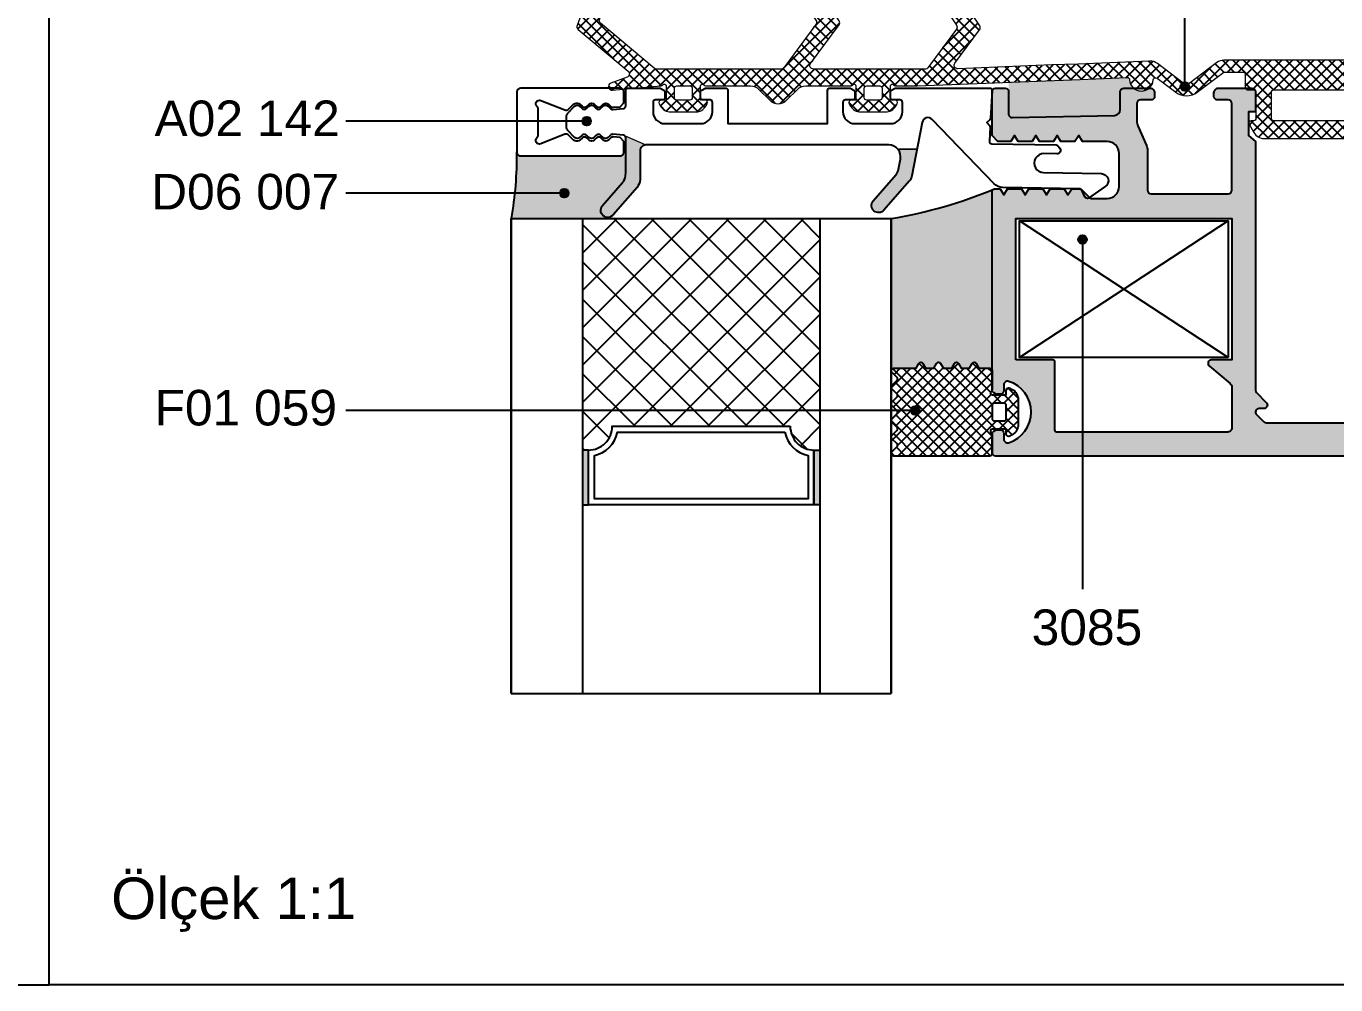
# Model space of a CAD drawing. Header units: millimetres. Extents: x -624 to 1947, y 11274 to 11571.
# Drawn here: x 1438.5 to 1548.8, y 11274.3 to 11355.1 of the extents above; entities that cross this region are included whole.
import ezdxf

# ---------------------------------------------------------------- set-up
doc = ezdxf.new("R2010")
doc.units = ezdxf.units.MM
for name, color, linetype in [('AKSESUAR', 7, 'Continuous'), ('aksesuar_k', 7, 'Continuous'), ('Antet', 7, 'Continuous'), ('Layer1', 7, 'Continuous'), ('yazı_numara_k', 11, 'Continuous')]:
    doc.layers.add(name, color=color, linetype=linetype)
doc.layers.add('AM_8', color=1, linetype='Continuous', lineweight=15)
doc.styles.get("Standard").update_dxf_attribs({"font": 'arial.ttf'})

# ---------------------------------------------------------------- blocks, each defined once
blk = doc.blocks.new('72 UC 18')
at = {"layer": 'AKSESUAR', "linetype": 'ByBlock'}
h = blk.add_hatch(color=30, dxfattribs=at)
h.paths.add_polyline_path([(1756.56, 11479.11), (1764.36, 11479.11, 0.198912), (1764.57, 11479.2), (1765.17, 11479.8, 0.668179), (1764.96, 11480.31), (1764.56, 11480.31, -0.668179), (1764.35, 11480.83), (1765.17, 11481.65, 0.198912), (1765.26, 11481.86), (1765.26, 11502.81), (1765.86, 11503.31), (1765.86, 11505.31), (1765.26, 11505.31), (1765.26, 11507.01, -0.414214), (1765.56, 11507.31), (1767.26, 11507.31, -0.414214), (1767.56, 11507.01), (1767.56, 11476.31), (1587.86, 11476.31, -0.414214), (1587.56, 11476.61), (1587.56, 11478.14, -0.267949), (1587.71, 11478.4), (1587.86, 11478.49, -0.131652), (1587.96, 11478.51), (1588.26, 11478.51, -0.414214), (1588.56, 11478.21), (1588.56, 11477.72, 0.50381), (1588.95, 11477.43, 0.740532), (1588.95, 11482.6, 0.50381), (1588.56, 11482.31), (1588.56, 11481.81, -0.414214), (1588.26, 11481.51), (1587.99, 11481.51, -0.131652), (1587.84, 11481.56), (1587.71, 11481.63, -0.267949), (1587.56, 11481.89), (1587.56, 11498.61, -0.414214), (1587.76, 11498.81), (1588.25, 11498.81), (1588.56, 11498.31), (1588.87, 11498.81), (1590.05, 11498.81), (1590.36, 11498.31), (1590.67, 11498.81), (1591.85, 11498.81), (1592.16, 11498.31), (1592.47, 11498.81), (1593.65, 11498.81), (1593.96, 11498.31), (1594.27, 11498.81), (1594.96, 11498.81, -0.198912), (1595.1, 11498.76), (1595.79, 11498.07, 0.198912), (1595.93, 11498.01), (1597.26, 11498.01, 0.414214), (1598.26, 11499.01), (1598.26, 11501.81, 0.414214), (1597.26, 11502.81), (1595.17, 11502.81), (1594.86, 11503.31), (1594.55, 11502.81), (1593.37, 11502.81), (1593.06, 11503.31), (1592.75, 11502.81), (1591.57, 11502.81), (1591.26, 11503.31), (1590.95, 11502.81), (1589.77, 11502.81), (1589.46, 11503.31), (1589.15, 11502.81), (1588.06, 11502.81), (1587.56, 11503.31), (1587.56, 11507.01, -0.414214), (1587.86, 11507.31), (1588.66, 11507.31, -0.414214), (1588.96, 11507.01), (1588.96, 11505.12, 0.420875), (1589.27, 11504.82), (1597.87, 11505.01, 0.407584), (1598.36, 11505.51), (1598.36, 11507.01, -0.414214), (1598.66, 11507.31), (1600.9, 11507.31, -0.267949), (1601.16, 11507.16), (1601.22, 11507.06, -0.131652), (1601.26, 11506.91), (1601.26, 11506.61, -0.414214), (1600.96, 11506.31), (1600.06, 11506.31, 0.414214), (1599.76, 11506.01), (1599.76, 11504.53, 0.104964), (1599.85, 11504.12), (1600.58, 11502.48, -0.104964), (1600.66, 11502.08), (1600.66, 11498.71, 0.414214), (1600.96, 11498.41), (1607.46, 11498.41, 0.414214), (1607.76, 11498.71), (1607.76, 11506.01, 0.414214), (1607.46, 11506.31), (1606.56, 11506.31, -0.414214), (1606.26, 11506.61), (1606.26, 11506.91, -0.131652), (1606.3, 11507.06), (1606.36, 11507.16, -0.267949), (1606.62, 11507.31), (1609.46, 11507.31, -0.414214), (1609.76, 11507.01), (1609.76, 11505.31), (1609.16, 11505.31), (1609.16, 11503.31), (1609.76, 11502.81), (1609.76, 11481.86, 0.198912), (1609.85, 11481.65), (1610.67, 11480.83, -0.668179), (1610.46, 11480.31), (1610.06, 11480.31, 0.668179), (1609.85, 11479.8), (1610.45, 11479.2, 0.198912), (1610.66, 11479.11), (1618.46, 11479.11, 0.198912), (1618.67, 11479.2), (1619.27, 11479.8, 0.668179), (1619.06, 11480.31), (1618.66, 11480.31, -0.668179), (1618.45, 11480.83), (1619.27, 11481.65, 0.198912), (1619.36, 11481.86), (1619.36, 11502.81), (1619.96, 11503.31), (1619.96, 11505.31), (1619.36, 11505.31), (1619.36, 11507.01, -0.414214), (1619.66, 11507.31), (1621.36, 11507.31, -0.414214), (1621.66, 11507.01), (1621.66, 11505.31), (1621.06, 11505.31), (1621.06, 11503.31), (1621.66, 11502.81), (1621.66, 11481.86, 0.198912), (1621.75, 11481.65), (1622.57, 11480.83, -0.668179), (1622.36, 11480.31), (1621.96, 11480.31, 0.668179), (1621.75, 11479.8), (1622.35, 11479.2, 0.198912), (1622.56, 11479.11), (1630.36, 11479.11, 0.198912), (1630.57, 11479.2), (1631.17, 11479.8, 0.668179), (1630.96, 11480.31), (1630.56, 11480.31, -0.668179), (1630.35, 11480.83), (1631.17, 11481.65, 0.198912), (1631.26, 11481.86), (1631.26, 11502.81), (1631.86, 11503.31), (1631.86, 11505.31), (1631.26, 11505.31), (1631.26, 11507.01, -0.414214), (1631.56, 11507.31), (1633.26, 11507.31, -0.414214), (1633.56, 11507.01), (1633.56, 11492.81), (1753.66, 11492.81), (1753.66, 11507.01, -0.414214), (1753.96, 11507.31), (1755.36, 11507.31, -0.414214), (1755.66, 11507.01), (1755.66, 11505.31), (1755.06, 11505.31), (1755.06, 11503.31), (1755.66, 11502.81), (1755.66, 11481.86, 0.198912), (1755.75, 11481.65), (1756.57, 11480.83, -0.668179), (1756.36, 11480.31), (1755.96, 11480.31, 0.668179), (1755.75, 11479.8), (1756.35, 11479.2, 0.198912)])
h.paths.add_polyline_path([(1589.56, 11484.41), (1589.56, 11496.31), (1607.76, 11496.31), (1607.76, 11484.41), (1606.06, 11484.41, 0.700208), (1605.87, 11483.88), (1607.62, 11482.41, -0.221695), (1607.76, 11482.11), (1607.76, 11478.71, -0.414214), (1607.36, 11478.31), (1593.06, 11478.31, -0.414214), (1592.86, 11478.51), (1592.86, 11484.21, 0.414214), (1592.66, 11484.41)], flags=16)
h.paths.add_polyline_path([(1633.26, 11478.31), (1633.26, 11490.81), (1753.66, 11490.81), (1753.66, 11478.31)], flags=16)
at = {"layer": 'Layer1', "color": 0, "ltscale": 10}
blk.add_lwpolyline([(1767.56, 11476.31), (1587.86, 11476.31, -0.414214), (1587.56, 11476.61), (1587.56, 11478.14, -0.267949), (1587.71, 11478.4), (1587.86, 11478.49, -0.131652), (1587.96, 11478.51), (1588.26, 11478.51, -0.414214), (1588.56, 11478.21), (1588.56, 11477.72, 0.50381), (1588.95, 11477.43, 0.740532), (1588.95, 11482.6, 0.50381), (1588.56, 11482.31), (1588.56, 11481.81, -0.414214), (1588.26, 11481.51), (1587.99, 11481.51, -0.131652), (1587.84, 11481.56), (1587.71, 11481.63, -0.267949), (1587.56, 11481.89), (1587.56, 11498.61, -0.414214), (1587.76, 11498.81), (1588.25, 11498.81), (1588.56, 11498.31), (1588.87, 11498.81), (1590.05, 11498.81), (1590.36, 11498.31), (1590.67, 11498.81), (1591.85, 11498.81), (1592.16, 11498.31), (1592.47, 11498.81), (1593.65, 11498.81), (1593.96, 11498.31), (1594.27, 11498.81), (1594.96, 11498.81, -0.198912), (1595.1, 11498.76), (1595.79, 11498.07, 0.198912), (1595.93, 11498.01), (1597.26, 11498.01, 0.414214), (1598.26, 11499.01), (1598.26, 11501.81, 0.414214), (1597.26, 11502.81), (1595.17, 11502.81), (1594.86, 11503.31), (1594.55, 11502.81), (1593.37, 11502.81), (1593.06, 11503.31), (1592.75, 11502.81), (1591.57, 11502.81), (1591.26, 11503.31), (1590.95, 11502.81), (1589.77, 11502.81), (1589.46, 11503.31), (1589.15, 11502.81), (1588.06, 11502.81), (1587.56, 11503.31), (1587.56, 11507.01, -0.414214), (1587.86, 11507.31), (1588.66, 11507.31, -0.414214), (1588.96, 11507.01), (1588.96, 11505.12, 0.420875), (1589.27, 11504.82), (1597.87, 11505.01, 0.407584), (1598.36, 11505.51), (1598.36, 11507.01, -0.414214), (1598.66, 11507.31), (1600.9, 11507.31, -0.267949), (1601.16, 11507.16), (1601.22, 11507.06, -0.131652), (1601.26, 11506.91), (1601.26, 11506.61, -0.414214), (1600.96, 11506.31), (1600.06, 11506.31, 0.414214), (1599.76, 11506.01), (1599.76, 11504.53, 0.104964), (1599.85, 11504.12), (1600.58, 11502.48, -0.104964), (1600.66, 11502.08), (1600.66, 11498.71, 0.414214), (1600.96, 11498.41), (1607.46, 11498.41, 0.414214), (1607.76, 11498.71), (1607.76, 11506.01, 0.414214), (1607.46, 11506.31), (1606.56, 11506.31, -0.414214), (1606.26, 11506.61), (1606.26, 11506.91, -0.131652), (1606.3, 11507.06), (1606.36, 11507.16, -0.267949), (1606.62, 11507.31), (1609.46, 11507.31, -0.414214), (1609.76, 11507.01), (1609.76, 11505.31), (1609.16, 11505.31), (1609.16, 11503.31), (1609.76, 11502.81), (1609.76, 11481.86, 0.198912), (1609.85, 11481.65), (1610.67, 11480.83, -0.668179), (1610.46, 11480.31), (1610.06, 11480.31, 0.668179), (1609.85, 11479.8), (1610.45, 11479.2, 0.198912), (1610.66, 11479.11), (1618.46, 11479.11, 0.198912)], format="xyb", dxfattribs=at)
blk.add_lwpolyline([(1589.56, 11484.41), (1589.56, 11496.31), (1607.76, 11496.31), (1607.76, 11484.41), (1606.06, 11484.41, 0.700208), (1605.87, 11483.88), (1607.62, 11482.41, -0.221695), (1607.76, 11482.11), (1607.76, 11478.71, -0.414214), (1607.36, 11478.31), (1593.06, 11478.31, -0.414214), (1592.86, 11478.51), (1592.86, 11484.21, 0.414214), (1592.66, 11484.41)], format="xyb", close=True, dxfattribs=at)
blk = doc.blocks.new('A02142')
at = {"layer": 'AM_8'}
h = blk.add_hatch(color=1, dxfattribs=at)
edge = h.paths.add_edge_path()
edge.add_line((1514.41, 11143.39), (1516.16, 11142.63))
edge.add_arc((1516.31, 11142.77), 0.2, 180, 222.5, ccw=False)
edge.add_line((1516.11, 11142.77), (1516.11, 11145.68))
edge.add_arc((1516.31, 11145.68), 0.2, 174, 180, ccw=False)
edge.add_line((1516.11, 11145.7), (1516.14, 11145.99))
edge.add_arc((1517.14, 11145.89), 1, 139, 174, ccw=False)
edge.add_line((1516.38, 11146.55), (1518.08, 11148.5))
edge.add_arc((1517.63, 11148.89), 0.6, 319, 499)
edge.add_line((1517.17, 11149.28), (1515.16, 11146.96))
edge.add_arc((1515.91, 11146.31), 1, 139, 180)
edge.add_line((1514.91, 11146.31), (1514.91, 11143.89))
edge.add_arc((1514.41, 11143.89), 0.5, 270, 360, ccw=False)
h = blk.add_hatch(color=1, dxfattribs=at)
edge = h.paths.add_edge_path()
edge.add_arc((1493.95, 11144.39), 1, 169, 221.8178, ccw=False)
edge.add_line((1492.97, 11144.58), (1493.13, 11145.44))
edge.add_arc((1494.11, 11145.25), 1, 139, 169, ccw=False)
edge.add_line((1493.36, 11145.9), (1495.27, 11148.1))
edge.add_arc((1494.81, 11148.49), 0.6, 319, 499)
edge.add_line((1494.36, 11148.88), (1492.24, 11146.45))
edge.add_arc((1493, 11145.79), 1, 139, 169)
edge.add_line((1492.02, 11145.98), (1491.58, 11143.74))
edge.add_line((1491.58, 11143.74), (1493.2, 11143.72))
at = {"color": 1}
blk.add_line((1493.2, 11143.72), (1491.58, 11143.74), dxfattribs=at)
blk.add_lwpolyline([(1516.38, 11146.55, 0.153915), (1516.14, 11145.99), (1516.11, 11145.7, 0.026186), (1516.11, 11145.68), (1516.11, 11142.77, 0.388879), (1516.29, 11142.57), (1517.19, 11142.49, 0.221695), (1517.42, 11142.58), (1517.6, 11142.75, -0.414214), (1518.02, 11142.75), (1518.2, 11142.58, 0.414214), (1518.62, 11142.58), (1518.8, 11142.75, -0.414214), (1519.22, 11142.75), (1519.4, 11142.58, 0.414214), (1519.82, 11142.58), (1520, 11142.75, -0.414214), (1520.42, 11142.75), (1521.02, 11142.15, -0.198912), (1521.11, 11141.94), (1521.11, 11140.94, -0.198912), (1521.02, 11140.73), (1520.42, 11140.13, -0.414214), (1520, 11140.13), (1519.82, 11140.3, 0.414214), (1519.4, 11140.3), (1519.22, 11140.13, -0.414214), (1518.8, 11140.13), (1518.62, 11140.3, 0.414214), (1518.2, 11140.3), (1518.02, 11140.13, -0.414214), (1517.6, 11140.13), (1517.42, 11140.3, 0.221695), (1517.19, 11140.39), (1516.29, 11140.31, 0.388879), (1516.11, 11140.11), (1516.11, 11138.79, -0.414214), (1515.91, 11138.59), (1513.26, 11138.59, -0.131652), (1513.16, 11138.62), (1512.91, 11138.76, -0.267949), (1512.81, 11138.93), (1512.81, 11139.39, -0.414214), (1513.01, 11139.59), (1513.61, 11139.59, 0.414214), (1513.81, 11139.79), (1513.81, 11140.59, 0.414214), (1512.81, 11141.59), (1509.81, 11141.59, 0.414214), (1508.81, 11140.59), (1508.81, 11139.79, 0.414214), (1509.01, 11139.59), (1509.61, 11139.59, -0.414214), (1509.81, 11139.39), (1509.81, 11138.93, -0.267949), (1509.71, 11138.76), (1509.46, 11138.62, -0.131652), (1509.36, 11138.59), (1507.71, 11138.59, -0.414214), (1507.51, 11138.79), (1507.51, 11141.59), (1499.11, 11141.59), (1499.11, 11138.79, -0.414214), (1498.91, 11138.59), (1497.26, 11138.59, -0.131652), (1497.16, 11138.62), (1496.91, 11138.76, -0.267949), (1496.81, 11138.93), (1496.81, 11139.39, -0.414214), (1497.01, 11139.59), (1497.61, 11139.59, 0.414214), (1497.81, 11139.79), (1497.81, 11140.59, 0.414214), (1496.81, 11141.59), (1493.81, 11141.59, 0.414214), (1492.81, 11140.59), (1492.81, 11139.79, 0.414214), (1493.01, 11139.59), (1493.61, 11139.59, -0.414214), (1493.81, 11139.39), (1493.81, 11138.93, -0.267949), (1493.71, 11138.76), (1493.46, 11138.62, -0.131652), (1493.36, 11138.59), (1485.45, 11138.59, -0.429634), (1485.25, 11138.8), (1485.37, 11141.12, -0.198912), (1485.44, 11141.26), (1485.69, 11141.49), (1485.47, 11141.74, -0.198912), (1485.41, 11141.89), (1485.48, 11143.08, 0.424475), (1485.28, 11143.29), (1479.85, 11143.38, -0.221695), (1479.7, 11143.46), (1479.55, 11143.65, -0.63707), (1479.79, 11144.14), (1480.89, 11144.12, 1), (1480.91, 11145.72), (1476.04, 11145.8, -0.73323), (1475.72, 11146.9), (1477.14, 11147.86, -0.466308), (1477.43, 11147.77), (1477.69, 11147.19, 0.291473), (1477.87, 11147.07), (1484.37, 11146.96, -0.198912), (1485.07, 11146.65), (1490.29, 11141.24, 0.606815), (1491.14, 11141.49), (1492.02, 11145.98, -0.131652), (1492.24, 11146.45), (1494.36, 11148.88, -1), (1495.27, 11148.1), (1493.36, 11145.9, 0.131652), (1493.13, 11145.44), (1492.97, 11144.58, 0.471631), (1493.95, 11143.39), (1514.41, 11143.39, 0.414214), (1514.91, 11143.89), (1514.91, 11146.31, -0.180829), (1515.16, 11146.96), (1517.17, 11149.28, -1), (1518.08, 11148.5)], format="xyb", close=True, dxfattribs=at)
at = {"layer": 'AM_8', "color": 1}
blk.add_line((1516.16, 11142.63), (1514.41, 11143.39), dxfattribs=at)
blk = doc.blocks.new('F06 032')
h = blk.add_hatch()
h.set_pattern_fill('ANSI37', color=11, scale=0.2)
h.set_pattern_definition([(45, (-592.8155, -32.7858), (-0.449012806, 0.449012806), []), (135, (-592.8155, -32.7858), (-0.449012806, -0.449012806), [])])
h.paths.add_polyline_path([(1153.67, 11033.98), (1155.75, 11036.79, 0.315299), (1155.76, 11037.13), (1152.75, 11041.66, -0.366021), (1153.68, 11052.47, 0.972978), (1153.25, 11053.38, 0.251934), (1149.42, 11044.11, -0.130202), (1149.38, 11043.6, -0.598621), (1148.21, 11042.27), (1145.29, 11042.95), (1137.61, 11044.72, -0.273377), (1137.24, 11045.07, -0.367756), (1141.08, 11053.47, 0.972978), (1140.64, 11054.37, 0.35761), (1135.27, 11044.94, -0.130202), (1135.22, 11044.43), (1127.13, 11042.56), (1127.13, 11042.56, -0.304003), (1126.09, 11042.95, -0.389372), (1129.76, 11051.87, 0.972978), (1129.33, 11052.77, 0.35761), (1123.95, 11043.33, -0.130202), (1123.9, 11042.82), (1122.55, 11039.1), (1121.84, 11037.15, 0.315299), (1121.93, 11036.82), (1126.14, 11033.29, -0.57735), (1126.05, 11032.78), (1124.68, 11032.28, 0.876976), (1124.81, 11031.7), (1128.89, 11032.06), (1128.9, 11032.06, 0.245393), (1129.06, 11032.14, -0.734238), (1129.34, 11032.06), (1129.34, 11030.86), (1128.94, 11030.86, 0.57735), (1128.76, 11030.56), (1128.8, 11030.5), (1128.88, 11030.36, 0.267949), (1129.74, 11029.86), (1131.83, 11029.86, 0.267949), (1132.69, 11030.36), (1132.81, 11030.56, 0.57735), (1132.64, 11030.86), (1132.24, 11030.86), (1132.24, 11032.06, -0.734238), (1132.51, 11032.14, 0.245393), (1132.67, 11032.06), (1136.46, 11032.06, -0.198912), (1137.16, 11031.76), (1137.9, 11031.03), (1138.08, 11030.85, 0.414214), (1139.49, 11030.85), (1140.41, 11031.76, -0.198913), (1141.11, 11032.06), (1144.9, 11032.06, 0.245393), (1145.06, 11032.14, -0.734238), (1145.34, 11032.06), (1145.34, 11030.86), (1144.94, 11030.86, 0.57735), (1144.76, 11030.56), (1144.88, 11030.36, 0.267949), (1145.74, 11029.86), (1147.83, 11029.86, 0.267949), (1148.69, 11030.36), (1148.81, 11030.56, 0.57735), (1148.64, 11030.86), (1148.24, 11030.86), (1148.24, 11032.06, -0.734238), (1148.51, 11032.14, 0.245393), (1148.67, 11032.06), (1148.84, 11032.06), (1150.49, 11032.06), (1164.23, 11032.61), (1168.18, 11032.77, -0.414214), (1168.39, 11032.58, 0.952743), (1170.38, 11032.56, -0.599403), (1170.7, 11032.71), (1172.28, 11031.52, 0.334595), (1174.09, 11031.52), (1176.34, 11033.22), (1177.94, 11033.22, -0.414214), (1178.14, 11033.02), (1178.14, 11031.92, 0.414214), (1178.34, 11031.72), (1178.84, 11031.72, -0.414214), (1179.04, 11031.52), (1179.04, 11029.32, -0.414214), (1178.84, 11029.12), (1178.64, 11029.12, 0.57735), (1178.46, 11028.82), (1178.87, 11028.12), (1178.87, 11028.12, 0.267949), (1179.73, 11027.62), (1187.84, 11027.62, 0.267949), (1188.71, 11028.12), (1188.76, 11028.21), (1189.11, 11028.82, 0.57735), (1188.94, 11029.12), (1188.74, 11029.12, -0.414214), (1188.54, 11029.32), (1188.54, 11031.52, -0.414214), (1188.74, 11031.72), (1189.44, 11031.72, 0.122785), (1189.91, 11031.83), (1191.87, 11032.88), (1192.14, 11033.02, 0.214102), (1192.65, 11033.67), (1193.39, 11036.71, 0.059679), (1193.41, 11036.95), (1193.41, 11045.71), (1193.41, 11063.83), (1197.71, 11063.83, -0.414214), (1197.91, 11063.63), (1197.91, 11058.17, 0.267949), (1198.01, 11058, -0.767327), (1197.91, 11057.63), (1196.91, 11057.63, -0.414214), (1196.71, 11057.83), (1196.71, 11058.03, 0.57735), (1196.41, 11058.2), (1196.21, 11058.08, 0.267949), (1195.71, 11057.22), (1195.71, 11054.24, 0.267949), (1196.21, 11053.37), (1196.25, 11053.35), (1196.41, 11053.25, 0.57735), (1196.71, 11053.43), (1196.71, 11053.63, -0.414214), (1196.91, 11053.83), (1197.91, 11053.83, -0.767327), (1198.01, 11053.45, 0.267949), (1197.91, 11053.28), (1197.91, 11051.73, 0.414214), (1198.11, 11051.53), (1200.06, 11051.53, 0.414214), (1200.26, 11051.73), (1200.26, 11052.04), (1200.6, 11052.39, 0.414214), (1200.6, 11052.67), (1200.26, 11053.01), (1200.26, 11054.04), (1200.6, 11054.39, 0.414214), (1200.6, 11054.67), (1200.26, 11055.01), (1200.26, 11056.04), (1200.6, 11056.39, 0.414214), (1200.6, 11056.67), (1200.26, 11057.01), (1200.26, 11058.04), (1200.6, 11058.39, 0.414214), (1200.6, 11058.67), (1200.26, 11059.01), (1200.26, 11060.04), (1200.6, 11060.39, 0.414214), (1200.6, 11060.67), (1200.26, 11061.01), (1200.26, 11062.04), (1200.6, 11062.39, 0.414214), (1200.6, 11062.67), (1200.26, 11063.01), (1200.26, 11064.04), (1200.6, 11064.39, 0.414214), (1200.6, 11064.67), (1200.26, 11065.01), (1200.26, 11065.56, 0.109518), (1200.17, 11065.98), (1199.27, 11067.91, 0.247183), (1195.56, 11070.73, 0.227201), (1189.75, 11069.05, 0.859224), (1190.29, 11068.22, -0.148216), (1195.46, 11068.91, -1.178156), (1194.58, 11066.29, 0.091015), (1193.58, 11066.61, 0.398042), (1191.06, 11064.55), (1191.06, 11063.5), (1190.72, 11063.16, 0.414214), (1190.72, 11062.88), (1191.06, 11062.54), (1191.06, 11061.5), (1190.72, 11061.16, 0.414214), (1190.72, 11060.88), (1191.06, 11060.54), (1191.06, 11059.5), (1190.72, 11059.16, 0.414214), (1190.72, 11058.88), (1191.06, 11058.54), (1191.06, 11057.5), (1190.72, 11057.16, 0.414214), (1190.72, 11056.88), (1191.06, 11056.54), (1191.06, 11055.5), (1190.72, 11055.16, 0.414214), (1190.72, 11054.88), (1191.06, 11054.54), (1191.06, 11053.5), (1190.72, 11053.16, 0.414214), (1190.72, 11052.88), (1191.06, 11052.54), (1191.06, 11051.42, -0.493145), (1190.81, 11051.23), (1188.37, 11051.88, 0.493145), (1188.11, 11051.69), (1188.11, 11047.72), (1188.11, 11036.46, 0.339454), (1188.85, 11035.5), (1190.69, 11035), (1190.69, 11035, -0.876976), (1190.59, 11034.22), (1176.34, 11034.22, 0.16286), (1175.74, 11034.02), (1173.49, 11032.32, -0.334595), (1172.89, 11032.32), (1170.73, 11033.95, 0.173178), (1170.08, 11034.15), (1164.04, 11033.9), (1164.04, 11033.9), (1161.84, 11033.82), (1153.92, 11033.5, -0.629492)])
h.paths.add_polyline_path([(1146.04, 11031.06), (1146.04, 11031.86, -0.414214), (1146.24, 11032.06), (1147.34, 11032.06, -0.414214), (1147.54, 11031.86), (1147.54, 11031.06, -0.414214), (1147.34, 11030.86), (1146.24, 11030.86, -0.414214)], flags=16)
h.paths.add_polyline_path([(1196.71, 11054.73), (1196.71, 11056.73, -0.414214), (1196.91, 11056.93), (1197.71, 11056.93, -0.414214), (1197.91, 11056.73), (1197.91, 11054.73, -0.414214), (1197.71, 11054.53), (1196.91, 11054.53, -0.414214)], flags=16)
h.paths.add_polyline_path([(1189.75, 11050.52, 0.162278), (1189.86, 11050.45), (1190.88, 11050.17, 0.162278), (1191, 11050.18, -0.758627), (1191.35, 11049.72, 0.162278), (1191.31, 11049.6), (1191.31, 11046.51), (1191.31, 11046.21), (1191.31, 11036.43, 0.162278), (1191.35, 11036.31, -0.989063), (1190.88, 11035.95, 0.162278), (1190.77, 11036.02), (1189.75, 11036.29, 0.162278), (1189.63, 11036.28, -0.758627), (1189.27, 11036.74, 0.162278), (1189.31, 11036.86), (1189.31, 11047.27), (1189.31, 11050.03, 0.162278), (1189.27, 11050.15, -0.989063)], flags=16)
h.paths.add_polyline_path([(1180.34, 11029.32), (1180.34, 11031.52, -0.414214), (1180.54, 11031.72), (1187.04, 11031.72, -0.414214), (1187.24, 11031.52), (1187.24, 11029.32, -0.414214), (1187.04, 11029.12), (1180.54, 11029.12, -0.414214)], flags=16)
h.paths.add_polyline_path([(1130.04, 11031.06), (1130.04, 11031.86, -0.414214), (1130.24, 11032.06), (1131.34, 11032.06, -0.414214), (1131.54, 11031.86), (1131.54, 11031.06, -0.414214), (1131.34, 11030.86), (1130.24, 11030.86, -0.414214)], flags=16)
h.paths.add_polyline_path([(1123.73, 11037.66), (1124.65, 11040.2, -0.253968), (1124.87, 11040.39), (1137.88, 11043.4, -0.312714), (1138.2, 11043.27), (1141.96, 11037.59, -0.315299), (1141.96, 11037.24), (1139.26, 11033.59, -0.237953), (1139.02, 11033.47), (1128.52, 11033.47, -0.176327), (1128.33, 11033.54), (1123.82, 11037.33, -0.315299)], flags=16)
h.paths.add_polyline_path([(1141.45, 11042.19), (1145.87, 11041.17), (1152, 11039.76, -0.19194), (1152.18, 11039.63), (1153.8, 11037.18, -0.315299), (1153.8, 11036.84), (1151.4, 11033.59, -0.237953), (1151.16, 11033.47), (1148.38, 11033.47), (1141.75, 11033.47, -0.61557), (1141.51, 11033.95), (1143.91, 11037.19, 0.315299), (1143.92, 11037.54), (1141.13, 11041.74, -0.677937)], flags=16)
at = {"color": 7, "linetype": 'Continuous', "lineweight": 15}
for points in [[(1172.89, 11032.32), (1170.73, 11033.95, 0.173178), (1170.08, 11034.15), (1164.04, 11033.9), (1161.84, 11033.82), (1153.92, 11033.5, -0.629492), (1153.67, 11033.98), (1155.75, 11036.79, 0.315299), (1155.76, 11037.13), (1152.75, 11041.66, -0.366021), (1153.68, 11052.47, 0.972978), (1153.25, 11053.38, 0.251934), (1149.42, 11044.11, -0.130202), (1149.38, 11043.6, -0.598621), (1148.21, 11042.27), (1145.29, 11042.95), (1137.61, 11044.72, -0.273377), (1137.24, 11045.07, -0.367756), (1141.08, 11053.47, 0.972978), (1140.64, 11054.37, 0.35761), (1135.27, 11044.94, -0.130202), (1135.22, 11044.43), (1127.13, 11042.56, -0.304003), (1126.09, 11042.95, -0.389372), (1129.76, 11051.87, 0.972978), (1129.33, 11052.77, 0.35761), (1123.95, 11043.33, -0.130202), (1123.9, 11042.82), (1121.84, 11037.15, 0.315299), (1121.93, 11036.82), (1126.14, 11033.29, -0.57735), (1126.05, 11032.78), (1124.68, 11032.28, 0.876976), (1124.81, 11031.7), (1128.9, 11032.06, 0.245393), (1129.06, 11032.14, -0.734238), (1129.34, 11032.06), (1129.34, 11030.86), (1128.94, 11030.86, 0.57735), (1128.76, 11030.56), (1128.88, 11030.36, 0.267949), (1129.74, 11029.86), (1131.83, 11029.86, 0.267949), (1132.69, 11030.36), (1132.81, 11030.56, 0.57735), (1132.64, 11030.86), (1132.24, 11030.86), (1132.24, 11032.06, -0.734238), (1132.51, 11032.14, 0.245393), (1132.67, 11032.06), (1136.46, 11032.06, -0.198912), (1137.16, 11031.76), (1138.08, 11030.85, 0.414214), (1139.49, 11030.85), (1140.41, 11031.76, -0.198912), (1141.11, 11032.06), (1144.9, 11032.06, 0.245393), (1145.06, 11032.14, -0.734238), (1145.34, 11032.06), (1145.34, 11030.86), (1144.94, 11030.86, 0.57735), (1144.76, 11030.56), (1144.88, 11030.36, 0.267949), (1145.74, 11029.86), (1147.83, 11029.86, 0.267949), (1148.69, 11030.36), (1148.81, 11030.56, 0.57735), (1148.64, 11030.86), (1148.24, 11030.86), (1148.24, 11032.06, -0.734238), (1148.51, 11032.14, 0.245393), (1148.67, 11032.06), (1148.84, 11032.06), (1150.49, 11032.06), (1164.23, 11032.61), (1168.18, 11032.77, -0.414214), (1168.39, 11032.58, 0.952743), (1170.38, 11032.56, -0.599403), (1170.7, 11032.71), (1172.28, 11031.52, 0.334595), (1174.09, 11031.52), (1176.34, 11033.22), (1177.94, 11033.22, -0.414214), (1178.14, 11033.02), (1178.14, 11031.92, 0.414214), (1178.34, 11031.72), (1178.84, 11031.72, -0.414214), (1179.04, 11031.52), (1179.04, 11029.32, -0.414214), (1178.84, 11029.12), (1178.64, 11029.12, 0.57735), (1178.46, 11028.82), (1178.87, 11028.12, 0.267949), (1179.73, 11027.62), (1187.84, 11027.62, 0.267949), (1188.71, 11028.12), (1189.11, 11028.82, 0.57735), (1188.94, 11029.12), (1188.74, 11029.12, -0.414214), (1188.54, 11029.32), (1188.54, 11031.52, -0.414214), (1188.74, 11031.72), (1189.44, 11031.72, 0.122785), (1189.91, 11031.83), (1192.14, 11033.02, 0.214102), (1192.65, 11033.67), (1193.39, 11036.71, 0.059679), (1193.41, 11036.95), (1193.41, 11045.71), (1193.41, 11063.83), (1197.71, 11063.83, -0.414214), (1197.91, 11063.63), (1197.91, 11058.17, 0.267949), (1198.01, 11058, -0.767327), (1197.91, 11057.63), (1196.91, 11057.63, -0.414214), (1196.71, 11057.83), (1196.71, 11058.03, 0.57735), (1196.41, 11058.2), (1196.21, 11058.08, 0.267949), (1195.71, 11057.22), (1195.71, 11054.24, 0.267949), (1196.21, 11053.37), (1196.41, 11053.25, 0.57735), (1196.71, 11053.43), (1196.71, 11053.63, -0.414214), (1196.91, 11053.83), (1197.91, 11053.83, -0.767327), (1198.01, 11053.45, 0.267949), (1197.91, 11053.28), (1197.91, 11051.73, 0.414214), (1198.11, 11051.53), (1200.06, 11051.53, 0.414214), (1200.26, 11051.73), (1200.26, 11052.04), (1200.6, 11052.39, 0.414214), (1200.6, 11052.67), (1200.26, 11053.01), (1200.26, 11054.04), (1200.6, 11054.39, 0.414214), (1200.6, 11054.67), (1200.26, 11055.01), (1200.26, 11056.04), (1200.6, 11056.39, 0.414214), (1200.6, 11056.67), (1200.26, 11057.01), (1200.26, 11058.04), (1200.6, 11058.39, 0.414214), (1200.6, 11058.67), (1200.26, 11059.01), (1200.26, 11060.04), (1200.6, 11060.39, 0.414214), (1200.6, 11060.67), (1200.26, 11061.01), (1200.26, 11062.04), (1200.6, 11062.39, 0.414214), (1200.6, 11062.67), (1200.26, 11063.01), (1200.26, 11064.04), (1200.6, 11064.39, 0.414214), (1200.6, 11064.67), (1200.26, 11065.01), (1200.26, 11065.56, 0.109518), (1200.17, 11065.98), (1199.27, 11067.91, 0.247183), (1195.56, 11070.73, 0.227201), (1189.75, 11069.05, 0.859224), (1190.29, 11068.22, -0.148216), (1195.46, 11068.91, -1.178156), (1194.58, 11066.29, 0.091015), (1193.58, 11066.61, 0.398042), (1191.06, 11064.55), (1191.06, 11063.5), (1190.72, 11063.16, 0.414214), (1190.72, 11062.88), (1191.06, 11062.54), (1191.06, 11061.5), (1190.72, 11061.16, 0.414214), (1190.72, 11060.88), (1191.06, 11060.54), (1191.06, 11059.5), (1190.72, 11059.16, 0.414214), (1190.72, 11058.88), (1191.06, 11058.54), (1191.06, 11057.5), (1190.72, 11057.16, 0.414214), (1190.72, 11056.88), (1191.06, 11056.54), (1191.06, 11055.5), (1190.72, 11055.16, 0.414214), (1190.72, 11054.88), (1191.06, 11054.54), (1191.06, 11053.5), (1190.72, 11053.16, 0.414214), (1190.72, 11052.88), (1191.06, 11052.54), (1191.06, 11051.42, -0.493145), (1190.81, 11051.23), (1188.37, 11051.88, 0.493145), (1188.11, 11051.69), (1188.11, 11047.72), (1188.11, 11036.46, 0.339454), (1188.85, 11035.5), (1190.69, 11035, -0.876976), (1190.59, 11034.22), (1176.34, 11034.22, 0.16286), (1175.74, 11034.02), (1173.49, 11032.32, -0.334595)], [(1196.71, 11054.73), (1196.71, 11056.73, -0.414214), (1196.91, 11056.93), (1197.71, 11056.93, -0.414214), (1197.91, 11056.73), (1197.91, 11054.73, -0.414214), (1197.71, 11054.53), (1196.91, 11054.53, -0.414214)], [(1189.75, 11050.52, 0.162278), (1189.86, 11050.45), (1190.88, 11050.17, 0.162278), (1191, 11050.18, -0.758627), (1191.35, 11049.72, 0.162278), (1191.31, 11049.6), (1191.31, 11046.51), (1191.31, 11046.21), (1191.31, 11036.43, 0.162278), (1191.35, 11036.31, -0.989063), (1190.88, 11035.95, 0.162278), (1190.77, 11036.02), (1189.75, 11036.29, 0.162278), (1189.63, 11036.28, -0.758627), (1189.27, 11036.74, 0.162278), (1189.31, 11036.86), (1189.31, 11047.27), (1189.31, 11050.03, 0.162278), (1189.27, 11050.15, -0.989063)], [(1123.73, 11037.66), (1124.65, 11040.2, -0.253968), (1124.87, 11040.39), (1137.88, 11043.4, -0.312714), (1138.2, 11043.27), (1141.96, 11037.59, -0.315299), (1141.96, 11037.24), (1139.26, 11033.59, -0.237953), (1139.02, 11033.47), (1128.52, 11033.47, -0.176327), (1128.33, 11033.54), (1123.82, 11037.33, -0.315299)], [(1141.45, 11042.19), (1145.87, 11041.17), (1152, 11039.76, -0.19194), (1152.18, 11039.63), (1153.8, 11037.18, -0.315299), (1153.8, 11036.84), (1151.4, 11033.59, -0.237953), (1151.16, 11033.47), (1148.38, 11033.47), (1141.75, 11033.47, -0.61557), (1141.51, 11033.95), (1143.91, 11037.19, 0.315299), (1143.92, 11037.54), (1141.13, 11041.74, -0.677937)], [(1130.04, 11031.06), (1130.04, 11031.86, -0.414214), (1130.24, 11032.06), (1131.34, 11032.06, -0.414214), (1131.54, 11031.86), (1131.54, 11031.06, -0.414214), (1131.34, 11030.86), (1130.24, 11030.86, -0.414214)], [(1146.04, 11031.86, -0.414214), (1146.24, 11032.06), (1147.34, 11032.06, -0.414214), (1147.54, 11031.86), (1147.54, 11031.06, -0.414214), (1147.34, 11030.86), (1146.24, 11030.86, -0.414214), (1146.04, 11031.06)], [(1180.34, 11029.32), (1180.34, 11031.52, -0.414214), (1180.54, 11031.72), (1187.04, 11031.72, -0.414214), (1187.24, 11031.52), (1187.24, 11029.32, -0.414214), (1187.04, 11029.12), (1180.54, 11029.12, -0.414214)]]:
    blk.add_lwpolyline(points, format="xyb", close=True, dxfattribs=at)
blk = doc.blocks.new('72UC37')
at = {"layer": 'Layer1', "color": 0, "linetype": 'Continuous', "ltscale": 10}
blk.add_lwpolyline([(1705.09, 11318.63), (1706, 11318.63), (1706.34, 11318.33), (1706.39, 11317.75, -0.221695), (1706.3, 11317.51), (1706.13, 11317.34, 0.414214), (1706.13, 11316.91), (1706.3, 11316.74, -0.414214), (1706.3, 11316.32), (1706.13, 11316.14, 0.414214), (1706.13, 11315.72), (1706.3, 11315.54, -0.414214), (1706.3, 11315.12), (1706.13, 11314.94, 0.198912), (1706.04, 11314.73), (1706.04, 11314.67), (1706.04, 11314.62, 0.198912), (1706.13, 11314.41), (1706.55, 11313.99, -0.298826), (1706.62, 11313.67), (1705.81, 11311.64, 0.837166), (1706.32, 11311.33, -0.213422), (1706.54, 11311.43), (1707.64, 11311.43), (1708.75, 11311.43, -0.213422), (1708.97, 11311.33, 0.837166), (1709.47, 11311.64), (1708.67, 11313.67, -0.298826), (1708.74, 11313.99), (1709.15, 11314.41, 0.198912), (1709.24, 11314.62), (1709.24, 11314.67), (1709.24, 11314.73, 0.198912), (1709.15, 11314.94), (1708.98, 11315.12, -0.414214), (1708.98, 11315.54), (1709.15, 11315.72, 0.414214), (1709.15, 11316.14), (1708.98, 11316.32, -0.414214), (1708.98, 11316.74), (1709.15, 11316.91, 0.414214), (1709.15, 11317.34), (1708.98, 11317.51, -0.221695), (1708.89, 11317.75), (1708.94, 11318.33), (1709.28, 11318.63), (1710.19, 11318.63, -0.414214), (1710.49, 11318.33), (1710.49, 11309.93, -0.414214), (1710.19, 11309.63), (1707.64, 11309.63), (1705.09, 11309.63, -0.414214), (1704.79, 11309.93), (1704.79, 11318.33, -0.414214)], format="xyb", close=True, dxfattribs=at)
blk = doc.blocks.new('CAM32')
at = {"linetype": 'Continuous'}
for points in [[(941.47, -529.89), (941.47, -534.48), (940.97, -534.48), (940.97, -529.89)], [(941.47, -529.89), (941.47, -534.48), (940.97, -534.48), (940.97, -529.89)], [(941.47, -529.89), (941.47, -534.48), (940.97, -534.48), (940.97, -529.89)], [(960.47, -529.89), (960.47, -534.48), (960.97, -534.48), (960.97, -529.89)], [(960.47, -529.89), (960.47, -534.48), (960.97, -534.48), (960.97, -529.89)], [(960.47, -529.89), (960.47, -534.48), (960.97, -534.48), (960.97, -529.89)]]:
    blk.add_hatch(color=4, dxfattribs=at).paths.add_polyline_path(points)
h = blk.add_hatch()
h.set_pattern_fill('ANSI37', color=256, scale=0.7, angle=270, style=0)
h.set_pattern_definition([(315, (-765.4288, -11863.6118), (1.5715448, 1.5715448), []), (45, (-765.4288, -11863.6118), (-1.5715448, 1.5715448), [])])
h.paths.add_polyline_path([(960.97, -553.99), (960.97, -534.49), (960.47, -534.49), (960.47, -534.49, 0.414214), (958.47, -536.49), (943.47, -536.49, 0.414214), (941.47, -534.49), (941.47, -534.48), (940.97, -534.48), (940.97, -553.99)])
at = {"color": 4}
for p, q in [((934.97, -513.99), (934.97, -553.99)), ((934.97, -553.99), (934.97, -513.99)), ((934.97, -513.99), (966.97, -513.99)), ((934.97, -513.99), (934.97, -553.99)), ((934.97, -553.99), (934.97, -513.99)), ((934.97, -513.99), (966.97, -513.99)), ((934.97, -513.99), (934.97, -553.99)), ((934.97, -513.99), (966.97, -513.99)), ((940.97, -553.99), (940.97, -513.99)), ((940.97, -553.99), (940.97, -513.99)), ((940.97, -553.99), (940.97, -513.99)), ((960.97, -553.99), (960.97, -513.99)), ((960.97, -553.99), (960.97, -513.99)), ((960.97, -553.99), (960.97, -513.99)), ((966.97, -513.99), (966.97, -553.99)), ((966.97, -513.99), (966.97, -553.99)), ((966.97, -553.99), (966.97, -513.99)), ((966.97, -553.99), (966.97, -513.99)), ((966.97, -513.99), (966.97, -553.99)), ((934.97, -553.99), (966.97, -553.99)), ((934.97, -553.99), (966.97, -553.99)), ((934.97, -553.99), (966.97, -553.99))]:
    blk.add_line(p, q, dxfattribs=at)
for points in [[(941.47, -529.89), (941.47, -534.48), (940.97, -534.48), (940.97, -529.89)], [(941.47, -529.89), (941.47, -534.48), (940.97, -534.48), (940.97, -529.89)], [(941.47, -529.89), (941.47, -534.48), (940.97, -534.48), (940.97, -529.89)], [(960.47, -529.89), (960.47, -534.49), (960.97, -534.49), (960.97, -529.89)], [(960.47, -529.89), (960.47, -534.48), (960.97, -534.48), (960.97, -529.89)], [(960.47, -529.89), (960.47, -534.49), (960.97, -534.49), (960.97, -529.89)], [(960.47, -529.89), (960.47, -534.48), (960.97, -534.48), (960.97, -529.89)], [(960.47, -529.89), (960.47, -534.49), (960.97, -534.49), (960.97, -529.89)], [(960.47, -529.89), (960.47, -534.48), (960.97, -534.48), (960.97, -529.89)]]:
    blk.add_lwpolyline(points, close=True, dxfattribs=at)
for points in [[(958.47, -536.49, -0.414214), (960.47, -534.49), (960.47, -529.89), (941.47, -529.89), (941.47, -534.49, -0.414214), (943.47, -536.49)], [(958.47, -536.49, -0.414214), (960.47, -534.49), (960.47, -529.89), (941.47, -529.89), (941.47, -534.49, -0.414214), (943.47, -536.49)], [(958.47, -536.49, -0.414214), (960.47, -534.49), (960.47, -529.89), (941.47, -529.89), (941.47, -534.49, -0.414214), (943.47, -536.49)], [(958.02, -535.99, -0.300614), (959.97, -534.04), (959.97, -530.39), (941.97, -530.39), (941.97, -534.04, -0.300614), (943.92, -535.99)], [(958.02, -535.99, -0.300614), (959.97, -534.04), (959.97, -530.39), (941.97, -530.39), (941.97, -534.04, -0.300614), (943.92, -535.99)], [(958.02, -535.99, -0.300614), (959.97, -534.04), (959.97, -530.39), (941.97, -530.39), (941.97, -534.04, -0.300614), (943.92, -535.99)]]:
    blk.add_lwpolyline(points, format="xyb", close=True, dxfattribs=at)
blk = doc.blocks.new('F01059')
h = blk.add_hatch()
h.set_pattern_fill('ANSI37', color=11, scale=0.2, angle=270)
h.set_pattern_definition([(315, (-9811.85, 12946.3774), (0.449012806, 0.449012806), []), (45, (-9811.85, 12946.3774), (-0.449012806, 0.449012806), [])])
h.paths.add_polyline_path([(1350.88, 11081.2), (1351.11, 11081.6), (1351.81, 11081.6), (1352.04, 11081.2, 0.57735), (1352.38, 11081.2), (1352.61, 11081.6), (1353.31, 11081.6), (1353.54, 11081.2, 0.57735), (1353.88, 11081.2), (1354.11, 11081.6), (1355.01, 11081.6, 0.414214), (1355.21, 11081.8), (1355.21, 11083.41, 0.245393), (1355.12, 11083.58, -0.734238), (1355.21, 11083.85), (1356.41, 11083.85), (1356.41, 11083.45, 0.57735), (1356.71, 11083.28), (1356.91, 11083.39, 0.267949), (1357.41, 11084.26), (1357.41, 11086.34, 0.267949), (1356.91, 11087.21), (1356.71, 11087.32, 0.57735), (1356.41, 11087.15), (1356.41, 11086.75), (1355.21, 11086.75, -0.734238), (1355.12, 11087.02, 0.245393), (1355.21, 11087.19), (1355.21, 11088.8, 0.414214), (1355.01, 11089), (1346.91, 11089, 0.668179), (1346.77, 11088.66), (1347.19, 11088.24, -0.414214), (1347.19, 11087.96), (1346.77, 11087.54, 0.414214), (1346.77, 11087.26), (1347.19, 11086.84, -0.414214), (1347.19, 11086.56), (1346.77, 11086.14, 0.414214), (1346.77, 11085.86), (1347.19, 11085.44, -0.414214), (1347.19, 11085.16), (1346.77, 11084.74, 0.414214), (1346.77, 11084.46), (1347.19, 11084.04, -0.414214), (1347.19, 11083.76), (1346.77, 11083.34, 0.414214), (1346.77, 11083.06), (1347.19, 11082.64, -0.414214), (1347.19, 11082.36), (1346.77, 11081.94, 0.668179), (1346.91, 11081.6), (1348.81, 11081.6), (1349.04, 11081.2, 0.57735), (1349.38, 11081.2), (1349.61, 11081.6), (1350.31, 11081.6), (1350.54, 11081.2, 0.57735)])
h.paths.add_polyline_path([(1355.41, 11086.05), (1356.21, 11086.05, -0.414214), (1356.41, 11085.85), (1356.41, 11084.75, -0.414214), (1356.21, 11084.55), (1355.41, 11084.55, -0.414214), (1355.21, 11084.75), (1355.21, 11085.85, -0.414214)], flags=16)
at = {"color": 0}
for points in [[(1350.88, 11081.2), (1351.11, 11081.6), (1351.81, 11081.6), (1352.04, 11081.2, 0.57735), (1352.38, 11081.2), (1352.61, 11081.6), (1353.31, 11081.6), (1353.54, 11081.2, 0.57735), (1353.88, 11081.2), (1354.11, 11081.6), (1355.01, 11081.6, 0.414214), (1355.21, 11081.8), (1355.21, 11083.41, 0.245393), (1355.12, 11083.58, -0.734238), (1355.21, 11083.85), (1356.41, 11083.85), (1356.41, 11083.45, 0.57735), (1356.71, 11083.28), (1356.91, 11083.39, 0.267949), (1357.41, 11084.26), (1357.41, 11086.34, 0.267949), (1356.91, 11087.21), (1356.71, 11087.32, 0.57735), (1356.41, 11087.15), (1356.41, 11086.75), (1355.21, 11086.75, -0.734238), (1355.12, 11087.02, 0.245393), (1355.21, 11087.19), (1355.21, 11088.8, 0.414214), (1355.01, 11089), (1346.91, 11089, 0.668179), (1346.77, 11088.66), (1347.19, 11088.24, -0.414214), (1347.19, 11087.96), (1346.77, 11087.54, 0.414214), (1346.77, 11087.26), (1347.19, 11086.84, -0.414214), (1347.19, 11086.56), (1346.77, 11086.14, 0.414214), (1346.77, 11085.86), (1347.19, 11085.44, -0.414214), (1347.19, 11085.16), (1346.77, 11084.74, 0.414214), (1346.77, 11084.46), (1347.19, 11084.04, -0.414214), (1347.19, 11083.76), (1346.77, 11083.34, 0.414214), (1346.77, 11083.06), (1347.19, 11082.64, -0.414214), (1347.19, 11082.36), (1346.77, 11081.94, 0.668179), (1346.91, 11081.6), (1348.81, 11081.6), (1349.04, 11081.2, 0.57735), (1349.38, 11081.2), (1349.61, 11081.6), (1350.31, 11081.6), (1350.54, 11081.2, 0.57735)], [(1355.41, 11086.05), (1356.21, 11086.05, -0.414214), (1356.41, 11085.85), (1356.41, 11084.75, -0.414214), (1356.21, 11084.55), (1355.41, 11084.55, -0.414214), (1355.21, 11084.75), (1355.21, 11085.85, -0.414214)]]:
    blk.add_lwpolyline(points, format="xyb", close=True, dxfattribs=at)
blk = doc.blocks.new('3085 - KT.')
at = {"layer": 'aksesuar_k', "color": 3}
for p, q in [((-604.04, 11409.59), (-592.54, 11427.19)), ((-592.54, 11409.59), (-604.04, 11427.19))]:
    blk.add_line(p, q, dxfattribs=at)
at = {"layer": 'aksesuar_k', "color": 3, "flags": 128}
blk.add_lwpolyline([(-604.04, 11409.59), (-604.04, 11427.19), (-592.54, 11427.19), (-592.54, 11409.59)], close=True, dxfattribs=at)

msp = doc.modelspace()

# ---------------------------------------------------------------- hatches: boundary and pattern name
for points in [[(1530.684, 11349.556, -0.4142136), (1530.984, 11349.856), (1531.793, 11349.856, -0.2002189), (1531.468, 11350.554, 0.4142136), (1531.26, 11350.746), (1527.309, 11350.587), (1521.284, 11350.346), (1521.284, 11349.556), (1521.284, 11347.661, 0.4208748), (1521.59, 11347.361), (1530.195, 11347.556, 0.4075835), (1530.684, 11348.056)], [(1488.796, 11340.352), (1488.983, 11342.127, 0.0261859), (1488.984, 11342.148), (1488.984, 11344.132), (1488.547, 11344.132), (1480.147, 11344.132, -0.390486), (1479.848, 11344.408, -0.0480483), (1479.384, 11338.856), (1487.885, 11338.856), (1488.556, 11339.8, 0.1539147)]]:
    msp.add_hatch(color=7).paths.add_polyline_path(points)
h = msp.add_hatch()
h.set_pattern_fill('LINE', color=140, scale=0.5, angle=135, style=0)
h.set_pattern_definition([(135, (457.48961, 11305.16934), (0.044194174, 0.044194174), [])])
edge = h.paths.add_edge_path()
edge.add_arc((1483.846, 11340.998), 0.362, -180, 180, ccw=False)
h = msp.add_hatch(color=7)
h.paths.add_polyline_path([(1519.884, 11326.056), (1519.884, 11341.156, -0.1985839), (1519.942, 11341.297, -0.0532757), (1511.93, 11338.951), (1511.384, 11338.322), (1511.384, 11326.056, -0.4142136), (1511.584, 11326.256), (1513.479, 11326.256), (1513.71, 11326.656, -0.5773503), (1514.057, 11326.656), (1514.288, 11326.256), (1514.979, 11326.256), (1515.21, 11326.656, -0.5773503), (1515.557, 11326.656), (1515.788, 11326.256), (1516.479, 11326.256), (1516.71, 11326.656, -0.5773503), (1517.057, 11326.656), (1517.288, 11326.256), (1517.979, 11326.256), (1518.21, 11326.656, -0.5773503), (1518.557, 11326.656), (1518.788, 11326.256), (1519.684, 11326.256, -0.4142136)])
h.paths.add_polyline_path([(1511.384, 11338.322), (1511.93, 11338.951, -0.0035316), (1511.384, 11338.856)], flags=16)
at = {"layer": 'Antet'}
h = msp.add_hatch(dxfattribs=at)
h.set_pattern_fill('LINE', color=0, scale=0.5, angle=135, style=0)
h.set_pattern_definition([(135, (1571.94557, 12376.33422), (-0.044194174, -0.044194174), [])])
edge = h.paths.add_edge_path()
edge.add_arc((1536.117, 11349.978), 0.362, 90, 450)
h = msp.add_hatch(dxfattribs=at)
h.set_pattern_fill('LINE', color=0, scale=0.5, angle=135, style=0)
h.set_pattern_definition([(135, (459.37435, 11311.23675), (0.044194174, 0.044194174), [])])
edge = h.paths.add_edge_path()
edge.add_arc((1485.731, 11347.065), 0.362, -180, 180, ccw=False)
h = msp.add_hatch(dxfattribs=at)
h.set_pattern_fill('LINE', color=0, scale=0.5, angle=225, style=0)
h.set_pattern_definition([(225, (1563.33091, 10310.743275), (-0.044194174, 0.044194174), [])])
edge = h.paths.add_edge_path()
edge.add_arc((1527.502, 11337.1), 0.362, -90, 270, ccw=False)
h = msp.add_hatch(dxfattribs=at)
h.set_pattern_fill('LINE', color=0, scale=0.5, angle=135, style=0)
h.set_pattern_definition([(135, (487.062196, 11286.86235), (0.044194174, 0.044194174), [])])
edge = h.paths.add_edge_path()
edge.add_arc((1513.418, 11322.691), 0.362, -180, 180, ccw=False)

# ---------------------------------------------------------------- linework, layer by layer
at = {"color": 140}
for p, q in [((1536.117, 11349.978), (1536.117, 11427.872)), ((1485.731, 11347.065), (1465.45, 11347.065)), ((1483.846, 11340.998), (1465.45, 11340.998)), ((1527.502, 11337.1), (1527.502, 11307.649)), ((1513.418, 11322.691), (1465.45, 11322.691))]:
    msp.add_line(p, q, dxfattribs=at)
msp.add_circle((1483.846, 11340.998), 0.362, dxfattribs=at)
at = {"color": 7}
for centre, radius, start, end in [((1450.798, 11344.044), 29.053, 349.71432, 0.86092), ((1504.956, 11377.612), 39.285, 279.41667, 292.64801)]:
    msp.add_arc(centre, radius, start, end, dxfattribs=at)
at = {"layer": 'Antet', "color": 140}
for points in [[(1440.45, 11274.303), (1440.45, 11571.303), (1230.45, 11571.303), (1230.45, 11274.303)], [(1737.45, 11274.303), (1440.45, 11274.303), (1440.45, 11484.303), (1737.45, 11484.303)]]:
    msp.add_lwpolyline(points, close=True, dxfattribs=at)
at = {"layer": 'Antet', "color": 0}
for centre in [(1536.117, 11349.978), (1485.731, 11347.065), (1527.502, 11337.1), (1513.418, 11322.691)]:
    msp.add_circle(centre, 0.362, dxfattribs=at)

# ---------------------------------------------------------------- block references
at = {"color": 1}
msp.add_blockref('F06 032', (363.081, 317.977), dxfattribs=at)
at = {"color": 0, "xscale": -1}
for name, p, rotation in [('72UC37', (-9829.779, 9639.34), 270), ('F01059', (164.674, 22407.854), 180)]:
    msp.add_blockref(name, p, dxfattribs=dict(at, rotation=rotation))
at = {"color": 1}
for name, p, rotation in [('A02142', (3005.136, 22488.446), 180), ('3085 - KT.', (12949.378, 11931.196), 90)]:
    msp.add_blockref(name, p, dxfattribs=dict(at, rotation=rotation))
at = {"color": 0}
msp.add_blockref('72 UC 18', (-67.678, -157.459), dxfattribs=at)
at = {"color": 6, "xscale": -1, "rotation": 180}
msp.add_blockref('CAM32', (544.409, 10784.864), dxfattribs=at)

# ---------------------------------------------------------------- texts
at = {"layer": 'Antet', "char_height": 3, "width": 32.13086}
for s, insert, attachment_point in [('{\\fArial|b0|i0|c162|p34;A02 142}', (1449.32, 11345.758), 7), ('{\\fArial|b0|i0|c162|p34;D06 007}', (1464.882, 11342.623), 3), ('{\\fArial|b0|i0|c162|p34;F01 059}', (1449.32, 11321.384), 7), ('{\\fArial|b0|i0|c162|p34;3085}', (1523.217, 11302.884), 7)]:
    msp.add_mtext(s, dxfattribs=dict(at, insert=insert, attachment_point=attachment_point))
at = {"layer": 'yazı_numara_k', "insert": (1445.666, 11283.34), "char_height": 3.5, "attachment_point": 1}
msp.add_mtext('{\\fArial|b0|i0|c162|p34;Ölçek 1:1}', dxfattribs=at)

doc.saveas('drawing.dxf')
